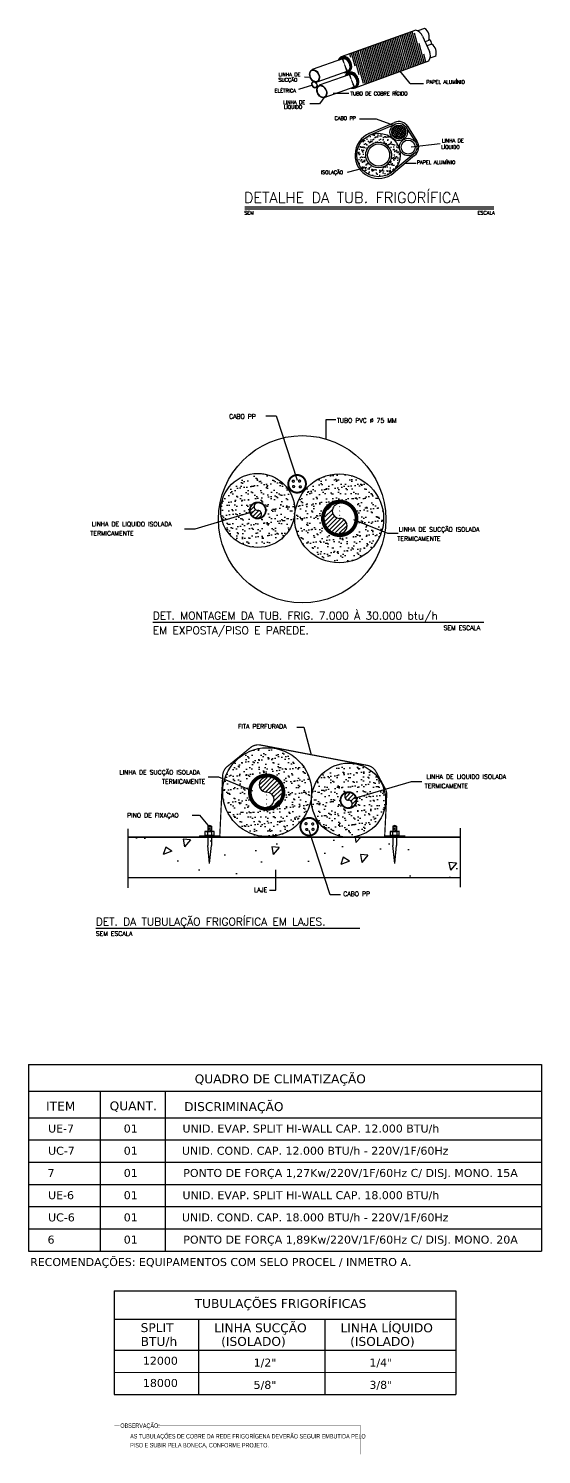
# Model space of a CAD drawing. Header units: millimetres. Extents: x 732 to 1037, y 127 to 299.
# Drawn here: x 875.04 to 886.58, y 262.26 to 294.34 of the extents above; entities that cross this region are included whole.
import ezdxf
from ezdxf.enums import TextEntityAlignment as Align

# ---------------------------------------------------------------- set-up
doc = ezdxf.new("R2010")
doc.units = ezdxf.units.MM
for name, color, linetype in [('AC-TEXTO', 2, 'Continuous'), ('Ar condicionados', 5, 'Continuous'), ('ARC_TEXTO', 6, 'Continuous'), ('DETALHE', 2, 'Continuous'), ('EQUIP', 4, 'Continuous'), ('SIMB_AR', 1, 'Continuous'), ('TEXTO', 2, 'Continuous'), ('TEXTO_AR', 2, 'Continuous'), ('TUBOFRIG', 7, 'Continuous')]:
    doc.layers.add(name, color=color, linetype=linetype)
doc.layers.add('I-QC_VERMELHO', color=1, linetype='Continuous', lineweight=20)
doc.layers.add('I-TEXTOS', color=2, linetype='Continuous', lineweight=25)
doc.styles.add('AMB100', font='verdana.ttf')
doc.styles.add('AMB50', font='verdana.ttf')
doc.styles.add('CELIO_COTA', font='technic_.ttf', dxfattribs={"width": 0.85})
doc.styles.add('ROMAND', font='romand', dxfattribs={"height": 0.1})
doc.styles.add('ROMANS', font='romans.shx')
pattern_1 = [(37.5, (684.23254, 247.90122), (-0.00700146, 0.21415887), [0, -0.16894201, 0, -0.1889483, 0, -0.18061235]), (7.5, (684.23254, 247.90122), (0.1967037, 0.3136704), [0, -0.09113977, 0, -0.1522701, 0, -0.05835168]), (327.5, (684.09583, 247.90122), (0.3461246, 0.00062898), [0, -0.05557303, 0, -0.2000629, 0, -0.26119324]), (317.5, (684.09583, 247.90122), (0.33411913, 0.0975502), [0, -0.02778651, 0, -0.13115235, 0, -0.15004718])]
pattern_2 = [(217.5, (1078.20095, 312.57789), (0.00700146, -0.21415887), [0, -0.16894201, 0, -0.1889483, 0, -0.18061235]), (187.5, (1078.20095, 312.5779), (-0.1967037, -0.3136704), [0, -0.09113977, 0, -0.1522701, 0, -0.05835168]), (147.5, (1078.33766, 312.57789), (-0.3461246, -0.00062898), [0, -0.05557303, 0, -0.2000629, 0, -0.26119324]), (137.5, (1078.33766, 312.5779), (-0.33411913, -0.0975502), [0, -0.02778651, 0, -0.13115235, 0, -0.15004718])]

msp = doc.modelspace()

# ---------------------------------------------------------------- hatches: boundary and pattern name
h = msp.add_hatch()
h.set_pattern_fill('AR-SAND', color=256, scale=0.111146, style=0)
h.set_pattern_definition(pattern_1)
edge = h.paths.add_edge_path()
edge.add_arc((880.196, 283.499), 0.834, 0, 360)
edge = h.paths.add_edge_path(flags=16)
edge.add_arc((880.196, 283.499), 0.18, 180, 360)
edge.add_arc((880.196, 283.499), 0.18, 0, 180)
h = msp.add_hatch()
h.set_pattern_fill('AR-SAND', color=256, scale=0.111146, style=0)
h.set_pattern_definition(pattern_1)
edge = h.paths.add_edge_path(flags=16)
edge.add_arc((882.039, 283.319), 0.378, 180, 360)
edge.add_arc((882.039, 283.319), 0.378, 0, 180)
edge = h.paths.add_edge_path()
edge.add_arc((882.026, 283.319), 1, 0, 360)
h = msp.add_hatch()
h.set_pattern_fill('ANSI31', color=1, scale=0.55573, style=0)
h.set_pattern_definition([(45, (882.88738, 183.541556), (-0.049120083, 0.049120083), [])])
edge = h.paths.add_edge_path()
edge.add_arc((882.039, 283.485), 0.167, 92.2169, 270)
edge.add_arc((882.039, 283.319), 0.333, 90, 270)
edge.add_arc((882.039, 283.152), 0.167, 267.7831, 452.2169)
h = msp.add_hatch()
h.set_pattern_fill('AR-SAND', color=256, scale=0.111146, angle=180, style=0)
h.set_pattern_definition(pattern_2)
edge = h.paths.add_edge_path(flags=16)
edge.add_arc((880.395, 277.16), 0.378, 0, 180)
edge.add_arc((880.395, 277.16), 0.378, 180, 360)
edge = h.paths.add_edge_path()
edge.add_arc((880.408, 277.16), 1, 0, 360)
h = msp.add_hatch()
h.set_pattern_fill('AR-SAND', color=256, scale=0.111146, angle=180, style=0)
h.set_pattern_definition(pattern_2)
edge = h.paths.add_edge_path()
edge.add_arc((882.237, 276.98), 0.834, 0, 360)
edge = h.paths.add_edge_path(flags=16)
edge.add_arc((882.237, 276.98), 0.18, 0, 180)
edge.add_arc((882.237, 276.98), 0.18, 180, 360)
h = msp.add_hatch()
h.set_pattern_fill('ANSI31', color=1, scale=0.55573, angle=180, style=0)
h.set_pattern_definition([(225, (879.5461, 376.93755), (0.049120083, -0.049120083), [])])
edge = h.paths.add_edge_path()
edge.add_arc((880.395, 276.994), 0.167, 272.2169, 450)
edge.add_arc((880.395, 277.16), 0.333, 270, 450)
edge.add_arc((880.395, 277.327), 0.167, 447.7831, 632.2169)
h = msp.add_hatch()
h.set_pattern_fill('AR-CONC', color=256, scale=0.277865, angle=180, style=0)
h.set_pattern_definition([(230, (879.7213, 376.7568), (-1.993016, 0.174366), [0.2084, -2.292387]), (175, (879.7213, 376.7568), (0.38554, -2.09008), [0.16672, -1.83391]), (280.4514, (879.5552, 376.7714), (-1.607476, -1.915712), [0.17711, -1.94823]), (226.1842, (879.7213, 376.201), (-2.96549, 0.45992), [0.3126, -3.43858]), (276.6356, (879.4742, 376.2394), (-2.5971, -2.70673), [0.26567, -2.92234]), (171.1842, (879.7213, 376.201), (-2.5971, -2.70674), [0.25008, -2.750865]), (201, (879.4434, 376.34), (-1.658597, 1.118738), [0.2084, -2.292387]), (146, (879.4434, 376.34), (-0.67609, -2.01494), [0.16672, -1.83391]), (251.4514, (879.3052, 376.4333), (-2.334686, -0.8962), [0.17711, -1.94823]), (217.5, (879.7213, 376.75685), (-0.033788, -0.924996), [0, -1.811681, 0, -1.861696, 0, -1.840857]), (187.5, (879.7213, 376.7568), (-0.730979, -1.095933), [0, -1.061445, 0, -1.770001, 0, -0.70161]), (147.5, (880.34095, 376.75685), (-1.4833065, 0.062672), [0, -0.694663, 0, -2.167348, 0, -2.875904]), (137.5, (880.6188, 376.7568), (-1.620471, -0.278157), [0, -0.903062, 0, -1.439341, 0, -2.042309])])
h.paths.add_polyline_path([(884.747, 276.146), (884.747, 275.23), (877.282, 275.23), (877.282, 276.146)])
at = {"layer": 'DETALHE'}
h = msp.add_hatch(dxfattribs=at)
h.set_pattern_fill('ANSI31', color=2, scale=0.320035, angle=60, style=0)
h.set_pattern_definition([(105, (822.945556, 205.26915), (-0.038641248, -0.010353891), [])])
h.paths.add_polyline_path([(883.698, 294.285), (882.253, 293.769), (882.586, 293.078), (884.001, 293.6)])
h = msp.add_hatch(dxfattribs=at)
h.set_pattern_fill('ANSI31,_O', color=256, scale=0.036004)
h.set_pattern_definition([(45, (863.356032, 305.391957), (-0.0031823276, 0.0031823276), [])])
edge = h.paths.add_edge_path()
edge.add_spline(control_points=[(882.232, 293.358), (882.283, 293.396), (882.298, 293.424), (882.312, 293.487), (882.31, 293.524), (882.279, 293.629), (882.225, 293.693), (882.149, 293.714), (882.137, 293.716), (882.078, 293.707)], knot_values=[9.471909, 9.471909, 9.471909, 9.471909, 10.012277, 10.012277, 10.628287, 10.628287, 11.860308, 11.860308, 12.075922, 12.075922, 12.075922, 12.075922], degree=3, periodic=0)
edge.add_line((882.078, 293.707), (882.075, 293.706))
edge.add_spline(control_points=[(882.075, 293.706), (882.054, 293.696), (882.037, 293.681), (882.017, 293.651), (882.011, 293.639), (882.007, 293.626)], knot_values=[6.283185, 6.283185, 6.283185, 6.283185, 6.697139, 6.697139, 6.944009, 6.944009, 6.944009, 6.944009], degree=3, periodic=0)
edge.add_line((882.007, 293.626), (882.092, 293.656))
edge.add_ellipse((882.155, 293.519), major_axis=(-0.062, 0.138), ratio=0.708361, start_angle=352.975, end_angle=360.4876, ccw=False)
edge.add_ellipse((882.155, 293.519), major_axis=(-0.062, 0.138), ratio=0.708361, start_angle=181.5657, end_angle=352.975, ccw=False)
edge.add_ellipse((882.155, 293.519), major_axis=(-0.062, 0.138), ratio=0.708361, start_angle=171.9677, end_angle=181.5657, ccw=False)
edge.add_line((882.203, 293.377), (882.14, 293.354))
edge.add_spline(control_points=[(882.14, 293.354), (882.145, 293.352), (882.151, 293.351), (882.171, 293.347), (882.187, 293.346), (882.229, 293.357), (882.23, 293.357), (882.231, 293.357), (882.232, 293.358)], knot_values=[8.849671, 8.849671, 8.849671, 8.849671, 8.952287, 8.952287, 9.23617, 9.23617, 9.23617, 9.252272, 9.252272, 9.252272, 9.252272], degree=3, periodic=0)
h = msp.add_hatch(dxfattribs=at)
h.set_pattern_fill('ANSI31,_O', color=256, scale=0.036004)
h.set_pattern_definition([(45, (863.5145957, 305.039833), (-0.0031823276, 0.0031823276), [])])
edge = h.paths.add_edge_path()
edge.add_spline(control_points=[(882.39, 293.005), (882.442, 293.044), (882.457, 293.072), (882.471, 293.135), (882.468, 293.172), (882.437, 293.277), (882.384, 293.341), (882.307, 293.362), (882.296, 293.364), (882.237, 293.355)], knot_values=[9.471909, 9.471909, 9.471909, 9.471909, 10.012277, 10.012277, 10.628287, 10.628287, 11.860308, 11.860308, 12.075922, 12.075922, 12.075922, 12.075922], degree=3, periodic=0)
edge.add_line((882.237, 293.355), (882.233, 293.353))
edge.add_spline(control_points=[(882.233, 293.353), (882.213, 293.344), (882.195, 293.329), (882.175, 293.299), (882.169, 293.287), (882.165, 293.274)], knot_values=[6.283185, 6.283185, 6.283185, 6.283185, 6.697139, 6.697139, 6.944009, 6.944009, 6.944009, 6.944009], degree=3, periodic=0)
edge.add_line((882.165, 293.274), (882.251, 293.304))
edge.add_ellipse((882.313, 293.167), major_axis=(-0.062, 0.138), ratio=0.708361, start_angle=352.975, end_angle=360.4876, ccw=False)
edge.add_ellipse((882.313, 293.167), major_axis=(-0.062, 0.138), ratio=0.708361, start_angle=181.5657, end_angle=352.975, ccw=False)
edge.add_ellipse((882.313, 293.167), major_axis=(-0.062, 0.138), ratio=0.708361, start_angle=171.9677, end_angle=181.5657, ccw=False)
edge.add_line((882.361, 293.025), (882.298, 293.002))
edge.add_spline(control_points=[(882.298, 293.002), (882.304, 293), (882.309, 292.999), (882.33, 292.995), (882.346, 292.994), (882.388, 293.004), (882.389, 293.005), (882.39, 293.005), (882.39, 293.005)], knot_values=[8.849671, 8.849671, 8.849671, 8.849671, 8.952287, 8.952287, 9.23617, 9.23617, 9.23617, 9.252272, 9.252272, 9.252272, 9.252272], degree=3, periodic=0)
h = msp.add_hatch(dxfattribs=at)
h.set_pattern_fill('AR-SAND,_O', color=1, scale=0.060007)
h.set_pattern_definition([(142.5, (897.08415, 304.36077), (0.00378, 0.11562204), [0, -0.09120995, 0, -0.10201113, 0, -0.09751064]), (172.5, (897.08415, 304.36077), (-0.1061982, 0.1693472), [0, -0.04920537, 0, -0.08220897, 0, -0.03150344]), (212.5, (897.15796, 304.36077), (-0.1868689, 0.0003396), [0, -0.03000327, 0, -0.1080118, 0, -0.1410154]), (222.5, (897.15796, 304.36077), (-0.1803873, 0.0526663), [0, -0.01500164, 0, -0.07080772, 0, -0.08100884])])
h.paths.add_polyline_path([(882.424, 291.495, 1), (883.402, 291.495, 1)])
h.paths.add_polyline_path([(883.202, 291.495, -1), (882.624, 291.495, -1)], flags=16)
h.paths.add_polyline_path([(883.162, 291.495, -1), (882.664, 291.495, -1)], flags=0)
h = msp.add_hatch(dxfattribs=at)
h.set_pattern_fill('NET,_O', color=1, scale=0.320035, angle=30)
h.set_pattern_definition([(150, (897.084154, 304.360767), (0.02000218, 0.034644795), []), (60, (897.084154, 304.360767), (0.034644795, -0.02000218), [])])
h.paths.add_polyline_path([(883.525, 292.012, 1), (883.21, 292.012, 1)])
at = {"layer": 'TUBOFRIG', "linetype": 'Continuous'}
h = msp.add_hatch(dxfattribs=at)
h.set_pattern_fill('ANSI31', color=1, scale=0.55573, style=0)
h.set_pattern_definition([(45, (882.71217, 183.72226), (-0.049120083, 0.049120083), [])])
edge = h.paths.add_edge_path()
edge.add_arc((880.196, 283.583), 0.0834, 89.9409, 270)
edge.add_arc((880.196, 283.416), 0.0834, -90.0591, 90, ccw=False)
edge.add_arc((880.196, 283.499), 0.167, 89.9705, 269.9705, ccw=False)
h = msp.add_hatch(dxfattribs=at)
h.set_pattern_fill('ANSI31', color=1, scale=0.55573, angle=180, style=0)
h.set_pattern_definition([(225, (879.72131, 376.75685), (0.049120083, -0.049120083), [])])
edge = h.paths.add_edge_path()
edge.add_arc((882.237, 276.896), 0.0834, 269.9409, 450)
edge.add_arc((882.237, 277.063), 0.0834, 89.9409, 270, ccw=False)
edge.add_arc((882.237, 276.98), 0.167, 269.9705, 449.9705, ccw=False)

# ---------------------------------------------------------------- linework, layer by layer
for p, q in [((877.282, 275.006), (877.282, 276.332)), ((884.747, 276.351), (884.747, 275.025)), ((884.747, 276.146), (877.282, 276.146)), ((877.282, 276.146), (884.747, 276.146)), ((884.747, 275.23), (877.282, 275.23)), ((884.747, 275.23), (877.282, 275.23))]:
    msp.add_line(p, q)
at = {"color": 7}
msp.add_line((879.354, 276.16), (878.878, 276.16), dxfattribs=at)
at = {"color": 8}
for points, const_width in [([(880.883, 284.097, 1), (881.279, 284.097, 1)], 0.044), ([(880.973, 284.156, 1), (881.017, 284.156, 1)], 0.0296), ([(880.98, 284.036, 1), (881.024, 284.036, 1)], 0.0296), ([(881.113, 284.159, 1), (881.158, 284.159, 1)], 0.0296), ([(881.13, 284.029, 1), (881.174, 284.029, 1)], 0.0296), ([(880.016, 283.499, 1), (880.376, 283.499, 1)], 0.04), ([(881.661, 283.319, 1), (882.417, 283.319, 1)], 0.084), ([(880.773, 277.16, 1), (880.017, 277.16, 1)], 0.084), ([(882.417, 276.98, 1), (882.057, 276.98, 1)], 0.04), ([(881.55, 276.382, 1), (881.154, 276.382, 1)], 0.044), ([(881.304, 276.45, 1), (881.259, 276.45, 1)], 0.0296), ([(881.32, 276.32, 1), (881.276, 276.32, 1)], 0.0296), ([(881.454, 276.444, 1), (881.41, 276.444, 1)], 0.0296), ([(881.461, 276.323, 1), (881.416, 276.323, 1)], 0.0296)]:
    msp.add_lwpolyline(points, format="xyb", close=True, dxfattribs=dict(at, const_width=const_width))
at = {"color": 2, "const_width": 0.0278}
msp.add_lwpolyline([(878.878, 276.174), (879.341, 276.174), (879.406, 277.533, -0.212499), (879.508, 277.735), (880.031, 278.162, -0.221948), (880.259, 278.22), (882.664, 277.761, -0.224573), (882.856, 277.621), (883.062, 277.241, -0.137556), (883.096, 277.095), (883.051, 276.174), (883.513, 276.174)], format="xyb", dxfattribs=at)
msp.add_circle((881.196, 283.3), 1.882)
at = {"color": 4}
for centre, radius in [((880.196, 283.499), 0.834), ((882.026, 283.319), 1), ((880.408, 277.16), 1), ((882.237, 276.98), 0.834)]:
    msp.add_circle(centre, radius, dxfattribs=at)
at = {"color": 2}
for centre in [(879.11, 276.315), (883.276, 276.315)]:
    msp.add_arc(centre, 0.0911, 62.7623, 117.2377, dxfattribs=at)
at = {"layer": 'AC-TEXTO'}
for p, q in [((879.902, 290.333), (885.504, 290.333)), ((879.902, 290.283), (885.504, 290.283))]:
    msp.add_line(p, q, dxfattribs=at)
at = {"layer": 'Ar condicionados', "color": 4}
for p, q in [((875.039, 271.034), (886.578, 271.034)), ((875.039, 271.034), (875.039, 266.834)), ((886.578, 271.034), (886.578, 266.834)), ((875.039, 270.434), (886.578, 270.434)), ((876.65, 270.434), (876.65, 266.834)), ((878.115, 270.434), (878.115, 266.834)), ((875.039, 269.834), (886.578, 269.834)), ((875.039, 269.834), (886.578, 269.834)), ((875.039, 269.834), (886.578, 269.834)), ((875.039, 266.834), (886.578, 266.834)), ((876.967, 265.94), (884.65, 265.94)), ((876.967, 265.94), (876.967, 263.604)), ((884.65, 265.94), (884.65, 263.604)), ((876.967, 265.303), (884.65, 265.303)), ((878.86, 265.303), (878.86, 263.604)), ((881.708, 265.303), (881.708, 263.604)), ((876.967, 264.604), (884.65, 264.604)), ((876.967, 263.604), (884.65, 263.604))]:
    msp.add_line(p, q, dxfattribs=at)
at = {"layer": 'Ar condicionados', "color": 4, "const_width": 0.005}
msp.add_lwpolyline([(877.939, 262.903), (882.513, 262.903), (882.513, 262.26), (876.97, 262.26), (876.97, 262.903), (877.086, 262.903)], dxfattribs=at)
at = {"layer": 'ARC_TEXTO', "color": 6}
for p, q in [((877.836, 280.982), (885.278, 280.982)), ((876.554, 274.096), (882.493, 274.096))]:
    msp.add_line(p, q, dxfattribs=at)
at = {"layer": 'DETALHE'}
for p, q in [((883.755, 294.305), (882.075, 293.706)), ((883.903, 294.17), (884.058, 293.827)), ((882.39, 293.005), (884.044, 293.616)), ((882.232, 293.358), (882.236, 293.355)), ((883.627, 293.102), (883.402, 293.381)), ((881.424, 293.068), (881.113, 292.973)), ((881.461, 293.154), (881.445, 293.148)), ((883.627, 293.102), (883.926, 293.102)), ((882.247, 292.883), (881.891, 292.883)), ((883.53, 292.124), (883.741, 291.789)), ((883.564, 292.145), (883.775, 291.81)), ((883.698, 291.516), (883.222, 291.116)), ((883.723, 291.485), (883.247, 291.086))]:
    msp.add_line(p, q, dxfattribs=at)
at = {"layer": 'DETALHE', "color": 4}
for p, q in [((883.95, 294.341), (883.8, 294.287)), ((884.04, 294.074), (883.96, 294.044)), ((882.105, 293.661), (881.422, 293.417)), ((882.22, 293.383), (881.527, 293.135))]:
    msp.add_line(p, q, dxfattribs=at)
at = {"layer": 'DETALHE', "color": 3}
for p, q in [((884.108, 293.989), (884.002, 293.951)), ((884.199, 293.722), (884.069, 293.673)), ((882.264, 293.309), (881.58, 293.065)), ((882.378, 293.031), (881.685, 292.782))]:
    msp.add_line(p, q, dxfattribs=at)
at = {"layer": 'DETALHE', "color": 1}
msp.add_line((881.546, 293.025), (881.498, 293.007), dxfattribs=at)
at = {"layer": 'DETALHE'}
for points in [[(881.246, 293.254), (881.384, 293.244)], [(881.708, 292.81), (881.581, 292.65), (881.369, 292.65)], [(883.255, 292.161), (882.869, 292.304), (882.485, 292.304)], [(882.691, 291.976), (883.272, 292.23)], [(882.708, 291.939), (883.288, 292.193)], [(883.65, 291.682), (884.299, 291.758)], [(882.641, 291.213), (882.204, 291.105)], [(883.517, 291.312), (883.757, 291.31)]]:
    msp.add_lwpolyline(points, dxfattribs=at)
msp.add_circle((882.913, 291.495), 0.489, dxfattribs=at)
at = {"layer": 'DETALHE', "color": 1}
for radius in [0.197, 0.157]:
    msp.add_circle((883.367, 292.012), radius, dxfattribs=at)
at = {"layer": 'DETALHE', "color": 4}
for radius in [0.289, 0.249]:
    msp.add_circle((882.913, 291.495), radius, dxfattribs=at)
at = {"layer": 'DETALHE', "color": 3}
for radius in [0.197, 0.157]:
    msp.add_circle((883.58, 291.674), radius, dxfattribs=at)
at = {"layer": 'DETALHE'}
for centre, radius, start, end in [((883.692, 294.087), 0.227, 21.4804, 74.0255), ((883.851, 293.735), 0.227, 328.3218, 24.6284), ((882.913, 291.495), 0.529, 112.5125, 310.7223), ((883.367, 292.012), 0.237, 30.1871, 113.6386), ((883.58, 291.674), 0.237, 307.1199, 34.8646)]:
    msp.add_arc(centre, radius, start, end, dxfattribs=at)
at = {"layer": 'DETALHE', "color": 4}
msp.add_arc((883.827, 294.151), 0.227, 340.1698, 57.1969, dxfattribs=at)
at = {"layer": 'DETALHE', "color": 3}
msp.add_arc((883.985, 293.799), 0.227, 340.1698, 57.1969, dxfattribs=at)
at = {"layer": 'DETALHE'}
for centre in [(882.155, 293.519), (882.313, 293.167)]:
    msp.add_ellipse(centre, major_axis=(-0.062, 0.138), ratio=0.708361, start_param=3.001403, end_param=6.291695, dxfattribs=at)
at = {"layer": 'DETALHE', "color": 1}
for points, knots in [([(884.1, 293.986), (884.103, 293.995), (884.104, 294.006), (884.1, 294.037), (884.091, 294.057), (884.068, 294.082), (884.056, 294.088), (884.045, 294.091)], [3.80114, 3.80114, 3.80114, 3.80114, 4.308187, 4.308187, 5.167342, 5.167342, 5.807078, 5.807078, 5.807078, 5.807078]), ([(881.439, 293.148), (881.429, 293.144), (881.421, 293.135), (881.408, 293.102), (881.411, 293.071), (881.438, 293.022), (881.462, 293.004), (881.501, 293.002), (881.517, 293.012), (881.532, 293.046), (881.533, 293.069), (881.518, 293.112), (881.503, 293.132), (881.471, 293.152), (881.453, 293.154), (881.439, 293.148)], [0, 0, 0, 0, 0.588712, 0.588712, 1.690498, 1.690498, 2.792283, 2.792283, 3.684541, 3.684541, 4.576799, 4.576799, 5.469057, 5.469057, 6.283185, 6.283185, 6.283185, 6.283185]), ([(881.443, 293.141), (881.433, 293.137), (881.426, 293.128), (881.418, 293.102), (881.419, 293.086), (881.428, 293.055), (881.437, 293.04), (881.458, 293.019), (881.471, 293.013), (881.494, 293.01), (881.504, 293.014), (881.52, 293.033), (881.525, 293.051), (881.52, 293.089), (881.51, 293.109), (881.484, 293.137), (881.467, 293.145), (881.45, 293.143), (881.446, 293.142), (881.443, 293.141)], [0, 0, 0, 0, 0.689806, 0.689806, 1.379613, 1.379613, 2.069419, 2.069419, 2.759226, 2.759226, 3.449032, 3.449032, 4.308187, 4.308187, 5.167342, 5.167342, 6.026496, 6.026496, 6.283185, 6.283185, 6.283185, 6.283185])]:
    msp.add_open_spline(points, degree=3, knots=knots, dxfattribs=at)
at = {"layer": 'DETALHE'}
for points, knots in [([(882.077, 293.707), (882.077, 293.706), (882.076, 293.706), (882.075, 293.706), (882.054, 293.696), (882.037, 293.681), (882.017, 293.651), (882.011, 293.639), (882.007, 293.626)], [6.2657538, 6.2657538, 6.2657538, 6.2657538, 6.2831853, 6.2831853, 6.2831853, 6.6971386, 6.6971386, 6.944009, 6.944009, 6.944009, 6.944009]), ([(882.297, 293.568), (882.274, 293.635), (882.223, 293.693), (882.149, 293.714), (882.137, 293.716), (882.077, 293.707)], [10.68137, 10.68137, 10.68137, 10.68137, 11.860308, 11.860308, 12.077142, 12.077142, 12.077142, 12.077142]), ([(882.14, 293.354), (882.145, 293.352), (882.151, 293.351), (882.171, 293.347), (882.187, 293.346), (882.229, 293.357), (882.23, 293.357), (882.231, 293.357), (882.232, 293.358)], [8.8496708, 8.8496708, 8.8496708, 8.8496708, 8.9522867, 8.9522867, 9.2361696, 9.2361696, 9.2361696, 9.252272, 9.252272, 9.252272, 9.252272]), ([(882.236, 293.355), (882.235, 293.354), (882.234, 293.354), (882.233, 293.353), (882.213, 293.344), (882.195, 293.329), (882.175, 293.299), (882.169, 293.287), (882.165, 293.274)], [6.2657538, 6.2657538, 6.2657538, 6.2657538, 6.2831853, 6.2831853, 6.2831853, 6.6971386, 6.6971386, 6.944009, 6.944009, 6.944009, 6.944009]), ([(882.44, 293.251), (882.414, 293.303), (882.37, 293.344), (882.307, 293.362), (882.296, 293.364), (882.236, 293.355)], [10.893658, 10.893658, 10.893658, 10.893658, 11.860308, 11.860308, 12.077142, 12.077142, 12.077142, 12.077142]), ([(882.298, 293.002), (882.304, 293), (882.309, 292.999), (882.33, 292.995), (882.346, 292.994), (882.388, 293.004), (882.389, 293.005), (882.39, 293.005), (882.39, 293.005)], [8.8496708, 8.8496708, 8.8496708, 8.8496708, 8.9522867, 8.9522867, 9.2361696, 9.2361696, 9.2361696, 9.252272, 9.252272, 9.252272, 9.252272]), ([(882.39, 293.005), (882.442, 293.044), (882.457, 293.072), (882.471, 293.135), (882.468, 293.172), (882.456, 293.214), (882.453, 293.221), (882.451, 293.228)], [9.471909, 9.471909, 9.471909, 9.471909, 10.012277, 10.012277, 10.628287, 10.628287, 10.753711, 10.753711, 10.753711, 10.753711])]:
    msp.add_open_spline(points, degree=3, knots=knots, dxfattribs=at)
at = {"layer": 'DETALHE', "color": 4}
for points, knots in [([(881.413, 293.409), (881.396, 293.402), (881.383, 293.388), (881.359, 293.339), (881.358, 293.295), (881.385, 293.212), (881.413, 293.174), (881.477, 293.133), (881.512, 293.129), (881.565, 293.158), (881.582, 293.191), (881.587, 293.27), (881.573, 293.315), (881.524, 293.386), (881.489, 293.41), (881.441, 293.417), (881.426, 293.415), (881.413, 293.409)], [0, 0, 0, 0, 0.531989, 0.531989, 1.420003, 1.420003, 2.308016, 2.308016, 3.196029, 3.196029, 4.084042, 4.084042, 4.972055, 4.972055, 5.860069, 5.860069, 6.283185, 6.283185, 6.283185, 6.283185]), ([(881.416, 293.402), (881.397, 293.393), (881.382, 293.375), (881.367, 293.325), (881.368, 293.293), (881.386, 293.231), (881.404, 293.201), (881.447, 293.158), (881.473, 293.145), (881.518, 293.141), (881.538, 293.149), (881.571, 293.186), (881.58, 293.222), (881.57, 293.299), (881.551, 293.339), (881.498, 293.395), (881.466, 293.409), (881.431, 293.407), (881.423, 293.405), (881.416, 293.402)], [0, 0, 0, 0, 0.689806, 0.689806, 1.379613, 1.379613, 2.069419, 2.069419, 2.759226, 2.759226, 3.449032, 3.449032, 4.308187, 4.308187, 5.167342, 5.167342, 6.026496, 6.026496, 6.283185, 6.283185, 6.283185, 6.283185])]:
    msp.add_open_spline(points, degree=3, knots=knots, dxfattribs=at)
at = {"layer": 'DETALHE', "color": 3}
for points, knots in [([(881.577, 293.059), (881.561, 293.051), (881.547, 293.037), (881.523, 292.989), (881.522, 292.945), (881.549, 292.862), (881.577, 292.824), (881.641, 292.782), (881.676, 292.779), (881.729, 292.808), (881.746, 292.84), (881.751, 292.919), (881.737, 292.965), (881.688, 293.036), (881.653, 293.059), (881.605, 293.067), (881.59, 293.065), (881.577, 293.059)], [0, 0, 0, 0, 0.531989, 0.531989, 1.420003, 1.420003, 2.308016, 2.308016, 3.196029, 3.196029, 4.084042, 4.084042, 4.972055, 4.972055, 5.860069, 5.860069, 6.283185, 6.283185, 6.283185, 6.283185]), ([(881.58, 293.051), (881.562, 293.043), (881.547, 293.025), (881.532, 292.974), (881.532, 292.942), (881.551, 292.88), (881.568, 292.85), (881.612, 292.807), (881.637, 292.795), (881.682, 292.791), (881.702, 292.798), (881.735, 292.835), (881.745, 292.871), (881.735, 292.948), (881.715, 292.989), (881.663, 293.044), (881.63, 293.059), (881.595, 293.056), (881.587, 293.055), (881.58, 293.051)], [0, 0, 0, 0, 0.689806, 0.689806, 1.379613, 1.379613, 2.069419, 2.069419, 2.759226, 2.759226, 3.449032, 3.449032, 4.308187, 4.308187, 5.167342, 5.167342, 6.026496, 6.026496, 6.283185, 6.283185, 6.283185, 6.283185])]:
    msp.add_open_spline(points, degree=3, knots=knots, dxfattribs=at)
at = {"layer": 'EQUIP', "color": 2}
for p, q in [((879.063, 276.265), (879.063, 276.198)), ((879.069, 276.396), (879.069, 276.273)), ((879.152, 276.396), (879.069, 276.396)), ((879.152, 276.363), (879.069, 276.385)), ((879.152, 276.329), (879.069, 276.351)), ((879.152, 276.295), (879.069, 276.317)), ((879.107, 276.273), (879.069, 276.283)), ((879.152, 276.396), (879.152, 276.273)), ((879.158, 276.265), (879.158, 276.198)), ((883.228, 276.265), (883.228, 276.198)), ((883.234, 276.396), (883.234, 276.273)), ((883.318, 276.396), (883.234, 276.396)), ((883.318, 276.363), (883.234, 276.385)), ((883.318, 276.329), (883.234, 276.351)), ((883.318, 276.295), (883.234, 276.317)), ((883.272, 276.273), (883.234, 276.283)), ((883.318, 276.396), (883.318, 276.273)), ((883.324, 276.265), (883.324, 276.198)), ((879.069, 276.19), (879.069, 275.962)), ((879.11, 275.553), (879.069, 275.962)), ((879.11, 275.553), (879.152, 275.962)), ((879.152, 276.19), (879.152, 275.962)), ((883.234, 276.19), (883.234, 275.962)), ((883.276, 275.553), (883.234, 275.962)), ((883.276, 275.553), (883.318, 275.962)), ((883.318, 276.19), (883.318, 275.962))]:
    msp.add_line(p, q, dxfattribs=at)
for points in [[(879.215, 276.19), (879.215, 276.273), (879.006, 276.273), (879.006, 276.19)], [(883.38, 276.19), (883.38, 276.273), (883.172, 276.273), (883.172, 276.19)]]:
    msp.add_lwpolyline(points, close=True, dxfattribs=at)
for centre, radius, start, end in [((878.995, 275.994), 0.279, 76.0616, 87.7988), ((879.11, 276.059), 0.211, 76.9447, 103.0553), ((879.227, 275.983), 0.291, 92.4314, 103.7083), ((883.161, 275.994), 0.279, 76.0616, 87.7988), ((883.276, 276.059), 0.211, 76.9447, 103.0553), ((883.393, 275.983), 0.291, 92.4314, 103.7083), ((878.995, 276.469), 0.279, 272.2012, 283.9384), ((879.11, 276.403), 0.211, 256.9447, 283.0553), ((879.227, 276.48), 0.291, 256.2917, 267.5686), ((883.161, 276.469), 0.279, 272.2012, 283.9384), ((883.276, 276.403), 0.211, 256.9447, 283.0553), ((883.393, 276.48), 0.291, 256.2917, 267.5686)]:
    msp.add_arc(centre, radius, start, end, dxfattribs=at)
at = {"layer": 'I-QC_VERMELHO'}
msp.add_line((876.967, 264.104), (884.65, 264.104), dxfattribs=at)
at = {"layer": 'SIMB_AR'}
for p, q in [((875.039, 269.334), (886.578, 269.334)), ((875.039, 268.834), (886.578, 268.834)), ((875.039, 268.334), (886.578, 268.334)), ((875.039, 267.834), (886.578, 267.834)), ((875.039, 267.334), (886.578, 267.334))]:
    msp.add_line(p, q, dxfattribs=at)
at = {"layer": 'TEXTO', "color": 50}
for points in [[(880.379, 285.63), (880.613, 285.63), (881.08, 284.18)], [(881.951, 285.537), (881.724, 285.537), (881.724, 285.107)], [(878.551, 283.087), (878.785, 283.087), (880.095, 283.472)], [(883.355, 282.977), (883.12, 282.977), (882.358, 283.29)], [(881.071, 278.625), (881.234, 278.625), (881.394, 278.003)], [(879.079, 277.502), (879.313, 277.502), (880.075, 277.189)], [(883.883, 277.392), (883.648, 277.392), (882.338, 277.008)], [(878.719, 276.641), (878.882, 276.641), (879.11, 276.374)], [(882.055, 274.849), (881.821, 274.849), (881.353, 276.299)], [(880.461, 274.955), (880.604, 274.955), (880.604, 275.414)]]:
    msp.add_lwpolyline(points, dxfattribs=at)
at = {"layer": 'TUBOFRIG', "color": 1, "linetype": 'Continuous'}
for centre, radius, start, end in [((880.196, 283.583), 0.0834, 89.9409, 270), ((882.039, 283.485), 0.167, 92.2169, 270), ((880.196, 283.416), 0.0834, 269.9409, 90), ((882.039, 283.152), 0.167, 267.7831, 92.2169), ((880.395, 277.327), 0.167, 87.7831, 272.2169), ((880.395, 276.994), 0.167, 272.2169, 90), ((882.237, 277.063), 0.0834, 89.9409, 270), ((882.237, 276.896), 0.0834, 269.9409, 90)]:
    msp.add_arc(centre, radius, start, end, dxfattribs=at)

# ---------------------------------------------------------------- texts
at = {"layer": 'AC-TEXTO', "linetype": 'Continuous', "style": 'ROMANS'}
for s, p in [('SUCÇÃO', (880.661, 293.147)), ('LINHA DE ', (880.664, 293.268)), ('ELÉTRICA', (880.576, 292.902)), ('TUBO DE COBRE RÍGIDO', (882.282, 292.837)), ('PAPEL ALUMÍNIO', (883.988, 293.099)), ('LINHA DE', (880.77, 292.643)), (' LÍQUIDO', (880.729, 292.535)), ('CABO PP', (881.923, 292.283)), (' LÍQUIDO', (884.27, 291.634)), ('LINHA DE', (884.338, 291.78)), ('PAPEL ALUMÍNIO', (883.772, 291.291)), ('ISOLAÇÃO', (881.614, 291.065))]:
    msp.add_text(s, height=0.08, dxfattribs=at).set_placement(p)
at = {"layer": 'AC-TEXTO'}
for s, height, style, p in [('DETALHE DA TUB. FRIGORÍFICA', 0.24, 'ROMAND', (879.883, 290.417)), ('SEM ', 0.08, 'ROMANS', (879.892, 290.154))]:
    msp.add_text(s, height=height, dxfattribs=dict(at, style=style)).set_placement(p)
at = {"layer": 'AC-TEXTO', "style": 'ROMANS'}
msp.add_text('ESCALA', height=0.08, dxfattribs=at).set_placement((885.526, 290.154), align=Align.RIGHT)
at = {"layer": 'ARC_TEXTO', "color": 7, "style": 'ROMANS'}
for s, p in [('DET. MONTAGEM DA TUB. FRIG. 7.000 À 30.000 btu/h', (877.836, 281.042)), ('EM EXPOSTA/PISO E PAREDE.', (877.836, 280.711)), ('DET. DA TUBULAÇÃO FRIGORÍFICA EM LAJES.', (876.553, 274.156))]:
    msp.add_text(s, height=0.175, rotation=359.9998, dxfattribs=at).set_placement(p)
at = {"layer": 'ARC_TEXTO', "color": 6, "style": 'ROMANS'}
for p in [(884.377, 280.806), (876.553, 273.928)]:
    msp.add_text('SEM ESCALA', height=0.1, rotation=359.9998, dxfattribs=at).set_placement(p)
at = {"layer": 'I-TEXTOS', "color": 4, "style": 'AMB50'}
for s, p in [('QUADRO DE CLIMATIZAÇÃO', (880.702, 270.609)), ('ITEM', (875.763, 269.995)), ('QUANT.', (877.396, 270.001)), ('DISCRIMINAÇÃO', (879.657, 269.985))]:
    msp.add_text(s, height=0.2, dxfattribs=at).set_placement(p, align=Align.CENTER)
for s, p in [('TUBULAÇÕES FRIGORÍFICAS', (878.776, 265.555)), ('SPLIT', (877.561, 265.012)), ('LINHA SUCÇÃO', (879.214, 265.007)), ('LINHA LÍQUIDO', (882.056, 265.007)), ('BTU/h', (877.561, 264.701)), ('(ISOLADO)', (879.372, 264.702)), ('(ISOLADO)', (882.273, 264.702))]:
    msp.add_text(s, height=0.2, dxfattribs=at).set_placement(p)
at = {"layer": 'I-TEXTOS', "color": 2, "style": 'CELIO_COTA', "width": 0.85}
for s, p in [('OBSERVAÇÃO:', (877.105, 262.857)), ('AS TUBULAÇÕES DE COBRE DA REDE FRIGORÍGENA DEVERÃO SEGUIR EMBUTIDA PELO', (877.326, 262.618)), ('PISO E SUBIR PELA BONECA, CONFORME PROJETO.', (877.326, 262.417))]:
    msp.add_text(s, height=0.1, rotation=359.9993, dxfattribs=at).set_placement(p)
at = {"layer": 'TEXTO', "color": 2, "style": 'ROMANS'}
for s, height, p in [('CABO PP', 0.1, (879.551, 285.562)), ('TUBO PVC %%C 75 MM', 0.09999, (881.974, 285.473)), (' TERMICAMENTE', 0.09999, (876.36, 282.933)), ('LINHA DE LIQUIDO ISOLADA  ', 0.09999, (876.464, 283.141)), ('LINHA DE SUCÇÃO ISOLADA  ', 0.09999, (883.369, 283.021)), (' TERMICAMENTE', 0.09999, (883.265, 282.813)), ('FITA PERFURADA', 0.09999, (879.753, 278.59)), ('LINHA DE SUCÇÃO ISOLADA  ', 0.09999, (877.084, 277.557)), ('LINHA DE LIQUIDO ISOLADA  ', 0.09999, (883.988, 277.458)), (' TERMICAMENTE', 0.09999, (877.973, 277.349)), (' TERMICAMENTE', 0.09999, (883.884, 277.25)), ('PINO DE FIXAÇAO', 0.09999, (877.258, 276.59)), ('LAJE', 0.1, (880.112, 274.911)), ('CABO PP', 0.1, (882.12, 274.821))]:
    msp.add_text(s, height=height, dxfattribs=at).set_placement(p)
at = {"layer": 'TEXTO_AR', "style": 'AMB100'}
for s, p in [('UE-7', (875.771, 269.502)), ('01', (877.338, 269.502)), ('UNID. EVAP. SPLIT HI-WALL CAP. 12.000 BTU/h ', (881.429, 269.502)), ('UC-7', (875.779, 269.002)), ('01', (877.338, 269.002)), ('UNID. COND. CAP. 12.000 BTU/h - 220V/1F/60Hz', (881.487, 269.002)), ('7', (875.546, 268.502)), ('01', (877.338, 268.502)), ('PONTO DE FORÇA 1,27Kw/220V/1F/60Hz C/ DISJ. MONO. 15A', (882.283, 268.502)), ('UE-6', (875.771, 268.002)), ('01', (877.338, 268.002)), ('UNID. EVAP. SPLIT HI-WALL CAP. 18.000 BTU/h ', (881.429, 268.002)), ('UC-6', (875.779, 267.502)), ('01', (877.338, 267.502)), ('UNID. COND. CAP. 18.000 BTU/h - 220V/1F/60Hz', (881.487, 267.502)), ('6', (875.546, 267.002)), ('01', (877.338, 267.002)), ('PONTO DE FORÇA 1,89Kw/220V/1F/60Hz C/ DISJ. MONO. 20A', (882.283, 267.002))]:
    msp.add_text(s, height=0.18, dxfattribs=at).set_placement(p, align=Align.CENTER)
for s, p in [('RECOMENDAÇÕES: EQUIPAMENTOS COM SELO PROCEL / INMETRO A.', (875.076, 266.498)), ('12000', (877.613, 264.277)), ('1/2"', (880.103, 264.235)), ('1/4"', (882.708, 264.235)), ('18000', (877.613, 263.777)), ('5/8"', (880.103, 263.734)), ('3/8"', (882.708, 263.734))]:
    msp.add_text(s, height=0.18, dxfattribs=at).set_placement(p)

doc.saveas('drawing.dxf')
